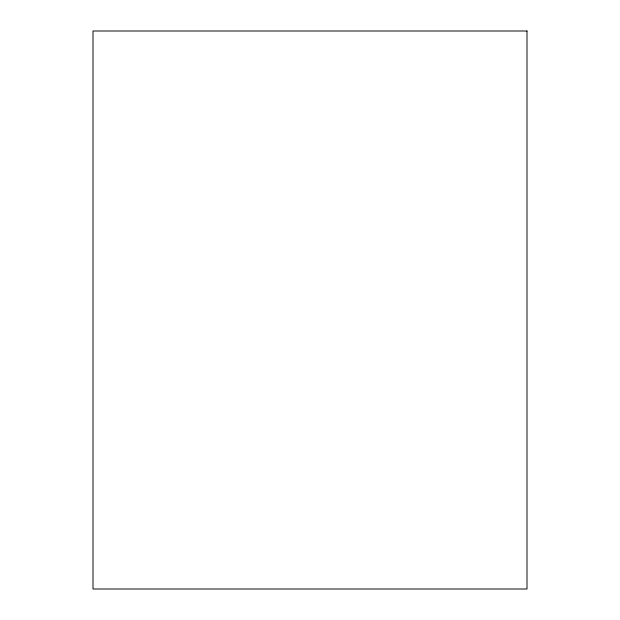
<?xml version="1.0" encoding="UTF-8"?>
<svg xmlns="http://www.w3.org/2000/svg" width="620" height="620" viewBox="0 0 620 620"><rect width="100%" height="100%" fill="white"/><g stroke="black" fill="none" stroke-linecap="round" stroke-linejoin="round"><path stroke-width="0.93" d="M527 31L93 31L93 589L527 589L527 31"/></g></svg>
